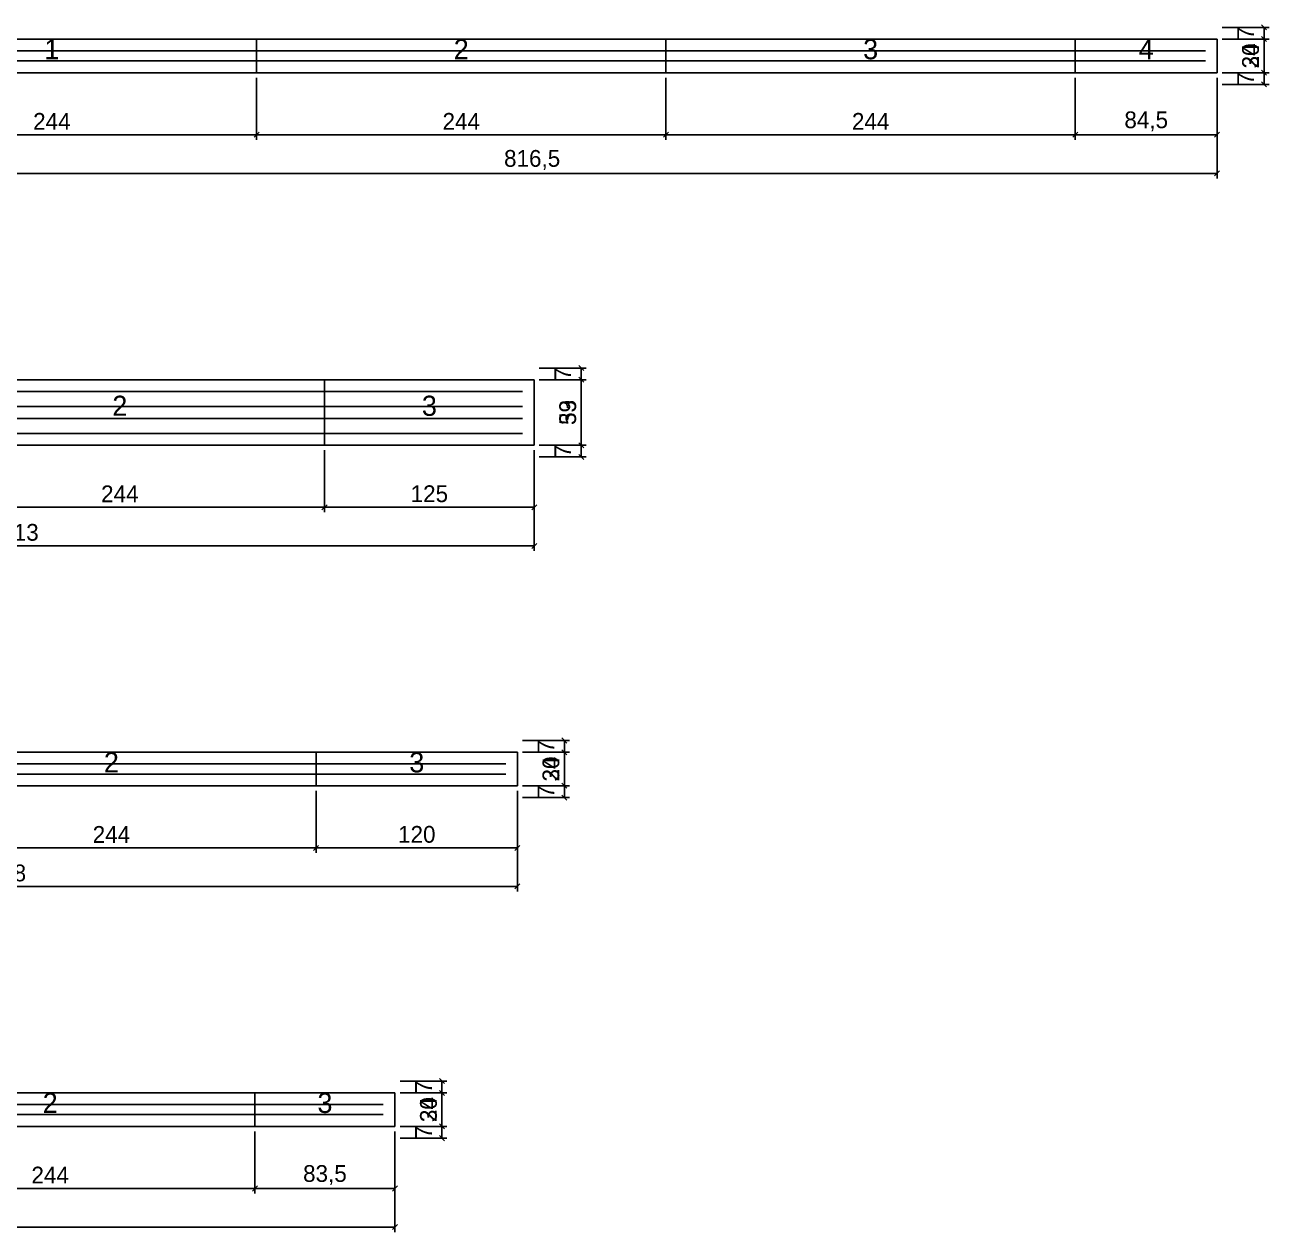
# Model space of a CAD drawing. Extents: x -13000 to 3070, y -38587 to 694.
# Drawn here: x 1174 to 1916, y -3017 to -2298 of the extents above; entities that cross this region are included whole.
import ezdxf
from ezdxf.enums import TextEntityAlignment as Align

# ---------------------------------------------------------------- set-up
doc = ezdxf.new("R2010")
doc.units = 0
for name, color, linetype in [('5', 5, 'Continuous'), ('COTA', 241, 'Continuous'), ('Painéis', 200, 'Continuous'), ('SARR_2.2x7', 40, 'Continuous')]:
    doc.layers.add(name, color=color, linetype=linetype)
doc.dimstyles.new('PAINEL', dxfattribs={"dimtxt": 10, "dimasz": 3, "dimexe": 3, "dimexo": 3, "dimgap": 3, "dimtad": 1, "dimblk": 'OBLIQUE', "dimblk1": 'OBLIQUE', "dimcen": 2.5, "dimclrd": 4, "dimclre": 4, "dimclrt": 240, "dimazin": 3, "dimtfac": 1, "dimtmove": 0, "dimatfit": 3})

# ---------------------------------------------------------------- blocks, each defined once
blk = doc.blocks.new('_OBLIQUE')
at = {"color": 0, "linetype": 'BYBLOCK'}
blk.add_line((-0.5, -0.5), (0.5, 0.5), dxfattribs=at)

msp = doc.modelspace()

# ---------------------------------------------------------------- linework, layer by layer
at = {"layer": 'Painéis'}
for p, q in [((1068.5, -2306), (1312.5, -2306)), ((1312.5, -2326), (1312.5, -2306)), ((1312.5, -2326), (1312.5, -2306)), ((1312.5, -2306), (1556.5, -2306)), ((1312.5, -2326), (1312.5, -2306)), ((1556.5, -2326), (1556.5, -2306)), ((1556.5, -2326), (1556.5, -2306)), ((1556.5, -2306), (1800.5, -2306)), ((1556.5, -2326), (1556.5, -2306)), ((1800.5, -2326), (1800.5, -2306)), ((1800.5, -2326), (1800.5, -2306)), ((1800.5, -2306), (1885, -2306)), ((1800.5, -2326), (1800.5, -2306)), ((1885, -2326), (1885, -2306)), ((1068.5, -2326), (1312.5, -2326)), ((1312.5, -2326), (1556.5, -2326)), ((1556.5, -2326), (1800.5, -2326)), ((1800.5, -2326), (1885, -2326)), ((1109, -2509), (1353, -2509)), ((1353, -2548), (1353, -2509)), ((1353, -2548), (1353, -2509)), ((1353, -2509), (1478, -2509)), ((1353, -2548), (1353, -2509)), ((1478, -2548), (1478, -2509)), ((1109, -2548), (1353, -2548)), ((1353, -2548), (1478, -2548)), ((1104, -2731), (1348, -2731)), ((1348, -2751), (1348, -2731)), ((1348, -2751), (1348, -2731)), ((1348, -2731), (1468, -2731)), ((1348, -2751), (1348, -2731)), ((1468, -2751), (1468, -2731)), ((1104, -2751), (1348, -2751)), ((1348, -2751), (1468, -2751)), ((1067.5, -2934), (1311.5, -2934)), ((1311.5, -2954), (1311.5, -2934)), ((1311.5, -2954), (1311.5, -2934)), ((1311.5, -2934), (1395, -2934)), ((1311.5, -2954), (1311.5, -2934)), ((1395, -2954), (1395, -2934)), ((1067.5, -2954), (1311.5, -2954)), ((1311.5, -2954), (1395, -2954))]:
    msp.add_line(p, q, dxfattribs=at)
at = {"layer": 'SARR_2.2x7'}
for points in [[(1075.5, -2313), (1312.5, -2313)], [(1075.5, -2313), (1312.5, -2313)], [(1312.5, -2313), (1556.5, -2313)], [(1312.5, -2313), (1556.5, -2313)], [(1556.5, -2313), (1800.5, -2313)], [(1556.5, -2313), (1800.5, -2313)], [(1800.5, -2313), (1878, -2313)], [(1800.5, -2313), (1878, -2313)], [(1075.5, -2319), (1312.5, -2319)], [(1075.5, -2319), (1312.5, -2319)], [(1312.5, -2319), (1556.5, -2319)], [(1312.5, -2319), (1556.5, -2319)], [(1556.5, -2319), (1800.5, -2319)], [(1556.5, -2319), (1800.5, -2319)], [(1800.5, -2319), (1878, -2319)], [(1800.5, -2319), (1878, -2319)], [(1109, -2516), (1353, -2516)], [(1109, -2516), (1353, -2516)], [(1353, -2516), (1471, -2516)], [(1353, -2516), (1471, -2516)], [(1109, -2525), (1353, -2525)], [(1109, -2525), (1353, -2525)], [(1353, -2525), (1471, -2525)], [(1353, -2525), (1471, -2525)], [(1109, -2532), (1353, -2532)], [(1109, -2532), (1353, -2532)], [(1353, -2532), (1471, -2532)], [(1353, -2532), (1471, -2532)], [(1109, -2541), (1353, -2541)], [(1109, -2541), (1353, -2541)], [(1353, -2541), (1471, -2541)], [(1353, -2541), (1471, -2541)], [(1104, -2738), (1348, -2738)], [(1104, -2738), (1348, -2738)], [(1348, -2738), (1461, -2738)], [(1348, -2738), (1461, -2738)], [(1104, -2744), (1348, -2744)], [(1104, -2744), (1348, -2744)], [(1348, -2744), (1461, -2744)], [(1348, -2744), (1461, -2744)], [(1067.5, -2941), (1311.5, -2941)], [(1067.5, -2941), (1311.5, -2941)], [(1311.5, -2941), (1388, -2941)], [(1311.5, -2941), (1388, -2941)], [(1067.5, -2947), (1311.5, -2947)], [(1067.5, -2947), (1311.5, -2947)], [(1311.5, -2947), (1388, -2947)], [(1311.5, -2947), (1388, -2947)]]:
    msp.add_lwpolyline(points, dxfattribs=at)

# ---------------------------------------------------------------- texts
at = {"layer": '5'}
for s, p in [('1', (1190.5, -2312)), ('2', (1434.5, -2312)), ('3', (1678.5, -2312)), ('4', (1842.75, -2312)), ('2', (1231, -2524.5)), ('3', (1415.5, -2524.5)), ('2', (1226, -2737)), ('3', (1408, -2737)), ('2', (1189.5, -2940)), ('3', (1353.25, -2940))]:
    msp.add_text(s, height=12, dxfattribs=at).set_placement(p, align=Align.MIDDLE_CENTER)

# ---------------------------------------------------------------- dimensions: what is measured, and where the dimension line sits
at = {"layer": 'COTA'}
for base, p1, p2 in [((1913, -2333), (1885, -2333), (1885, -2299)), ((1913, -2306), (1885, -2306), (1885, -2299)), ((1913, -2326), (1885, -2326), (1885, -2306)), ((1913, -2333), (1885, -2333), (1885, -2326)), ((1506, -2555), (1478, -2555), (1478, -2502)), ((1506, -2509), (1478, -2509), (1478, -2502)), ((1506, -2548), (1478, -2548), (1478, -2509)), ((1506, -2555), (1478, -2555), (1478, -2548)), ((1496, -2758), (1468, -2758), (1468, -2724)), ((1496, -2731), (1468, -2731), (1468, -2724)), ((1496, -2751), (1468, -2751), (1468, -2731)), ((1496, -2758), (1468, -2758), (1468, -2751)), ((1423, -2961), (1395, -2961), (1395, -2927)), ((1423, -2934), (1395, -2934), (1395, -2927)), ((1423, -2954), (1395, -2954), (1395, -2934)), ((1423, -2961), (1395, -2961), (1395, -2954))]:
    msp.add_linear_dim(base=base, p1=p1, p2=p2, angle=90, dimstyle='PAINEL', dxfattribs=at).render()
for base, p1, p2 in [((1068.5, -2363), (1068.5, -2326), (1312.5, -2326)), ((1068.5, -2386), (1068.5, -2326), (1885, -2326)), ((1312.5, -2363), (1312.5, -2326), (1556.5, -2326)), ((1556.5, -2363), (1556.5, -2326), (1800.5, -2326)), ((1800.5, -2363), (1800.5, -2326), (1885, -2326)), ((865, -2608), (865, -2548), (1478, -2548)), ((1109, -2585), (1109, -2548), (1353, -2548)), ((1353, -2585), (1353, -2548), (1478, -2548)), ((860, -2811), (860, -2751), (1468, -2751)), ((1104, -2788), (1104, -2751), (1348, -2751)), ((1348, -2788), (1348, -2751), (1468, -2751)), ((823.5, -3014), (823.5, -2954), (1395, -2954)), ((1067.5, -2991), (1067.5, -2954), (1311.5, -2954)), ((1311.5, -2991), (1311.5, -2954), (1395, -2954))]:
    msp.add_linear_dim(base=base, p1=p1, p2=p2, dimstyle='PAINEL', dxfattribs=at).render()

doc.saveas('drawing.dxf')
